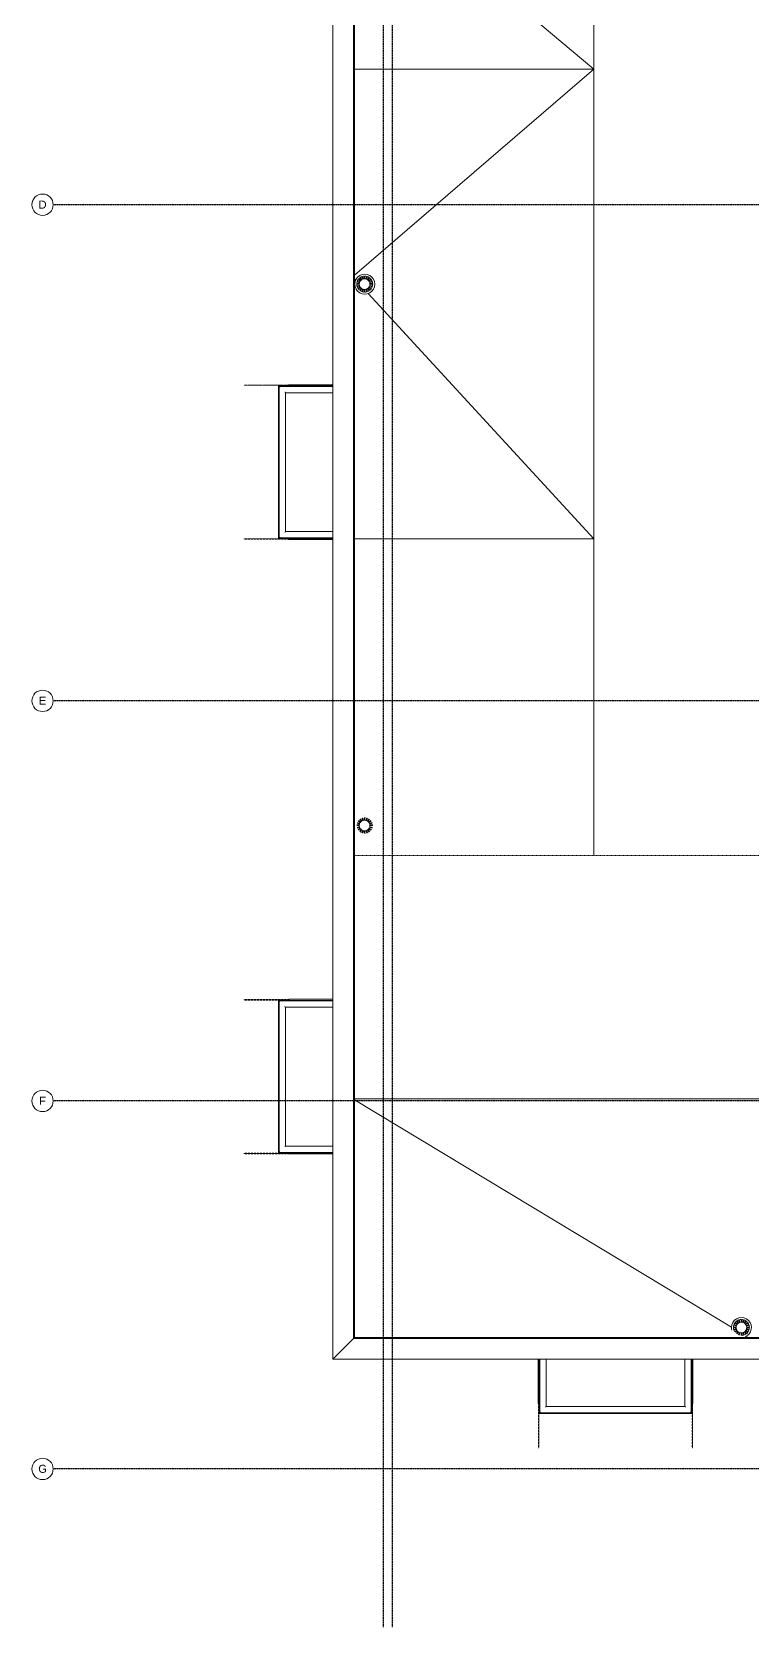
# Model space of a CAD drawing. Header units: inches. Extents: x -4093 to -1777, y 9773 to 12264.
# Drawn here: x -4093 to -3553, y 9773 to 10969 of the extents above; entities that cross this region are included whole.
import ezdxf

# ---------------------------------------------------------------- set-up
doc = ezdxf.new("R2010")
doc.units = ezdxf.units.IN
doc.header["$MEASUREMENT"] = 0
for name, pattern in [('Center 1_4_', [0.53125, 0.25, -0.09375, 0.09375, -0.09375]), ('Dash 1_16_', [0.125, 0.0625, -0.0625]), ('Grid Line 1_2_', [0.875, 0.5, -0.125, 0.125, -0.125]), ('Hidden 1_8_', [0.1875, 0.125, -0.0625])]:
    doc.linetypes.add(name, pattern=pattern)
for name, color, linetype, lineweight in [('0-1', 7, 'Continuous', 5), ('0-3', 165, 'Continuous', 5), ('A-DETL-CNTR', 5, 'Center 1_4_', 9), ('A-DETL-HDLN', 90, 'Hidden 1_8_', 9), ('A-FLOR-3', 192, 'Continuous', 9), ('A-FLOR-HRAL', 11, 'Continuous', 9), ('A-ROOF', 132, 'Continuous', 18), ('A-ROOF-1', 7, 'Dash 1_16_', 9), ('A-ROOF-2', 132, 'Continuous', 9), ('A-WALL-1', 113, 'Continuous', 9), ('M-EQPM', 50, 'Continuous', 9), ('S-BEAM', 12, 'Continuous', 9), ('S-GRID-1', 1, 'Grid Line 1_2_', 30), ('S-GRID-IDEN', 1, 'Continuous', 9), ('S-GRID-IDEN-1', 147, 'Continuous', 9)]:
    doc.layers.add(name, color=color, linetype=linetype, lineweight=lineweight)
doc.styles.add('Arial_1', font='arial.ttf', dxfattribs={"height": 6})

# ---------------------------------------------------------------- blocks, each defined once
blk = doc.blocks.new('Grid - Grid Head - Circle-1738874-BACKGROUND - ROOF PLAN')
at = {"layer": 'S-GRID-IDEN-1'}
for start, end in [(360, 180), (180, 360)]:
    blk.add_arc((0, 0), 0.25, start, end, dxfattribs=at)
blk = doc.blocks.new('CTR - 1st Phase - Structure_rvt-1-BACKGROUND - ROOF PLAN')
at = {"layer": 'S-GRID-1'}
for p, q in [((-3829.3, 9772.6), (-3829.3, 12247.5)), ((-3822.8, 9772.6), (-3822.8, 12247.5)), ((-1777.2, 10839.2), (-4077, 10839.2)), ((-1777.2, 10467.2), (-4077, 10467.2)), ((-1777.2, 10167.2), (-4077, 10167.2)), ((-1777.2, 9891.2), (-4077, 9891.2))]:
    blk.add_line(p, q, dxfattribs=at)
at = {"layer": '0-3', "xscale": 31.99999999999999, "yscale": 31.99999999999999, "zscale": 31.99999999999999, "rotation": 89.99999999999987}
for p in [(-4085, 10839.2), (-4085, 10467.2), (-4085, 10167.2), (-4085, 9891.2)]:
    blk.add_blockref('Grid - Grid Head - Circle-1738874-BACKGROUND - ROOF PLAN', p, dxfattribs=at)
at = {"layer": 'S-GRID-IDEN', "char_height": 6, "attachment_point": 1, "style": 'Arial_1'}
for s, insert, width in [('D', (-4088, 10842.3), 7.373), ('E', (-4087.8, 10470.3), 6.767), ('F', (-4087.5, 10170.3), 6.262), ('G', (-4088.2, 9894.3), 7.979)]:
    blk.add_mtext(s, dxfattribs=dict(at, insert=insert, width=width))
blk = doc.blocks.new('Basic Wall _ EXT - FIBER CEMENT - SMALL - ___-2145935-BACKGROUND - ROOF PLAN')
at = {"layer": 'A-WALL-1'}
for p, q in [((-3867.3, 12125.2), (-3867.3, 9973.6)), ((-3851.8, 12109.7), (-3851.8, 9989.1)), ((-3851.6, 9989.3), (-3851.6, 12109.5)), ((-3851.1, 12109), (-3851.1, 9989.8)), ((-3851.8, 9989.1), (-3867.3, 9973.6)), ((-3851.1, 9989.8), (-3851.6, 9989.3))]:
    blk.add_line(p, q, dxfattribs=at)
at = {"layer": 'A-WALL-1', "flags": 128}
for points in [[(-3851.6, 9989.3), (-3851.6, 9989.3), (-3851.7, 9989.3), (-3851.7, 9989.2), (-3851.7, 9989.2), (-3851.8, 9989.1), (-3851.8, 9989.1)], [(-3851.6, 9989.3), (-3851.6, 9989.3), (-3851.6, 9989.3), (-3851.6, 9989.3)]]:
    blk.add_lwpolyline(points, dxfattribs=at)
blk = doc.blocks.new('Basic Wall _ EXT - FIBER CEMENT - SMALL - ___-2145937-BACKGROUND - ROOF PLAN')
at = {"layer": 'A-WALL-1'}
for p, q in [((-3867.3, 9973.6), (-3851.8, 9989.1)), ((-2076.8, 9989.1), (-3851.8, 9989.1)), ((-3851.6, 9989.3), (-3851.1, 9989.8)), ((-2077, 9989.3), (-3851.6, 9989.3)), ((-2077.5, 9989.8), (-3851.1, 9989.8)), ((-3867.3, 9973.6), (-2061.4, 9973.6))]:
    blk.add_line(p, q, dxfattribs=at)
at = {"layer": 'A-WALL-1', "flags": 128}
for points in [[(-3851.8, 9989.1), (-3851.8, 9989.1), (-3851.7, 9989.2), (-3851.7, 9989.2), (-3851.7, 9989.3), (-3851.6, 9989.3), (-3851.6, 9989.3)], [(-3851.6, 9989.3), (-3851.6, 9989.3), (-3851.6, 9989.3), (-3851.6, 9989.3)]]:
    blk.add_lwpolyline(points, dxfattribs=at)
blk = doc.blocks.new('22142613 - Roof Drains - Type A - 15_ Strainer - 8_ Drain-V4-BACKGROUND - ROOF PLAN')
at = {"layer": 'M-EQPM'}
for p, q in [((-3848.4, 11353.1), (-3847.2, 11352.3)), ((-3847.2, 11354.5), (-3846.3, 11353.3)), ((-3845.5, 11355.4), (-3845.1, 11353.9)), ((-3843.7, 11355.7), (-3843.7, 11354.2)), ((-3843.5, 11357.2), (-3843.5, 11357.2)), ((-3843.2, 11353.7), (-3843.5, 11353.7)), ((-3841.9, 11355.5), (-3842.4, 11354)), ((-3840.2, 11354.8), (-3841.2, 11353.5)), ((-3838.8, 11353.5), (-3840.2, 11352.6)), ((-3847.9, 11348.7), (-3849.3, 11348.2)), ((-3849.2, 11351.5), (-3847.8, 11351)), ((-3847.3, 11347.4), (-3848.5, 11346.5)), ((-3846.4, 11346.3), (-3847.3, 11345.1)), ((-3845.1, 11345.6), (-3845.6, 11344.1)), ((-3843.7, 11345.3), (-3843.7, 11343.8)), ((-3843.5, 11345.7), (-3843.2, 11345.7)), ((-3843.5, 11342.2), (-3843.5, 11342.2)), ((-3842.3, 11345.5), (-3841.8, 11344)), ((-3841.1, 11346.1), (-3840.1, 11344.8)), ((-3840.1, 11347.1), (-3838.7, 11346.1)), ((-3837.9, 11351.9), (-3839.5, 11351.4)), ((-3839.4, 11348.3), (-3837.8, 11347.8))]:
    blk.add_line(p, q, dxfattribs=at)
at = {"layer": 'M-EQPM', "flags": 128}
for points in [[(-3847.2, 11352.2), (-3847.8, 11352.7), (-3848.4, 11353.1)], [(-3848.1, 11353.5), (-3847.5, 11353.1), (-3846.9, 11352.6)], [(-3846.3, 11353.2), (-3846.7, 11353.9), (-3847.2, 11354.5)], [(-3846.8, 11354.8), (-3846.3, 11354.1), (-3845.9, 11353.5)], [(-3845.1, 11353.9), (-3845.3, 11354.6), (-3845.5, 11355.4)], [(-3845.1, 11355.5), (-3844.9, 11354.8), (-3844.7, 11354)], [(-3843.8, 11354.2), (-3843.8, 11355), (-3843.7, 11355.7)], [(-3843.2, 11355.7), (-3843.3, 11355), (-3843.3, 11354.2)], [(-3842.5, 11354), (-3842.2, 11354.8), (-3841.9, 11355.5)], [(-3841.4, 11355.4), (-3841.7, 11354.6), (-3842, 11353.9)], [(-3841.2, 11353.5), (-3840.7, 11354.1), (-3840.2, 11354.8)], [(-3839.8, 11354.5), (-3840.3, 11353.9), (-3840.8, 11353.2)], [(-3840.2, 11352.6), (-3839.5, 11353.1), (-3838.8, 11353.5)], [(-3838.5, 11353.1), (-3839.2, 11352.7), (-3839.9, 11352.2)], [(-3849.5, 11350.1), (-3848.7, 11350.1), (-3848, 11350.1)], [(-3848, 11349.6), (-3848.7, 11349.6), (-3849.5, 11349.6)], [(-3849.3, 11348.2), (-3848.6, 11348.5), (-3847.9, 11348.7)], [(-3847.8, 11351), (-3848.5, 11351.2), (-3849.2, 11351.5)], [(-3849.1, 11351.9), (-3848.4, 11351.7), (-3847.7, 11351.4)], [(-3847.7, 11348.2), (-3848.4, 11348), (-3849.1, 11347.8)], [(-3848.5, 11346.5), (-3847.9, 11347), (-3847.3, 11347.4)], [(-3847.1, 11347), (-3847.7, 11346.6), (-3848.2, 11346.1)], [(-3847.3, 11345.1), (-3846.8, 11345.7), (-3846.4, 11346.4)], [(-3846, 11346.1), (-3846.4, 11345.4), (-3846.9, 11344.8)], [(-3845.6, 11344.1), (-3845.4, 11344.9), (-3845.2, 11345.6)], [(-3844.7, 11345.5), (-3844.9, 11344.7), (-3845.1, 11344)], [(-3843.7, 11343.8), (-3843.8, 11344.5), (-3843.8, 11345.3)], [(-3843.3, 11345.3), (-3843.3, 11344.5), (-3843.2, 11343.8)], [(-3841.8, 11344), (-3842.1, 11344.7), (-3842.4, 11345.5)], [(-3841.9, 11345.6), (-3841.7, 11344.9), (-3841.4, 11344.1)], [(-3840.1, 11344.8), (-3840.6, 11345.4), (-3841.1, 11346.1)], [(-3840.7, 11346.4), (-3840.2, 11345.7), (-3839.7, 11345.1)], [(-3838.7, 11346.1), (-3839.4, 11346.6), (-3840.1, 11347)], [(-3839.8, 11347.4), (-3839.1, 11347), (-3838.4, 11346.5)], [(-3839.5, 11351.4), (-3838.7, 11351.7), (-3837.9, 11351.9)], [(-3837.8, 11347.8), (-3838.6, 11348), (-3839.4, 11348.2)], [(-3837.7, 11351.5), (-3838.5, 11351.2), (-3839.3, 11351)], [(-3839.3, 11348.7), (-3838.5, 11348.5), (-3837.7, 11348.2)], [(-3839.2, 11350.1), (-3838.3, 11350.1), (-3837.5, 11350.1)], [(-3837.5, 11349.6), (-3838.3, 11349.6), (-3839.2, 11349.6)]]:
    blk.add_lwpolyline(points, dxfattribs=at)
at = {"layer": 'M-EQPM'}
for centre, major_axis, start_param, end_param in [((-3843.5, 11349.7), (0, 7.5), 4.712389, 7.853982), ((-3843.5, 11349.7), (0, 6), 0.969431, 1.197636), ((-3843.5, 11349.7), (0, 6), 0.659298, 0.886064), ((-3843.6, 11349.7), (0, 4), 4.712389, 7.853982), ((-3843.6, 11349.7), (0, 4.43), 0.865964, 0.979022), ((-3843.5, 11349.7), (0, 6), 0.350212, 0.575936), ((-3843.6, 11349.7), (0, 4.43), 0.557275, 0.670323), ((-3843.5, 11349.7), (0, 6), 0.041679, 0.266854), ((-3843.6, 11349.7), (0, 4.43), 0.250007, 0.363046), ((-3843.6, 11349.7), (0, 4.43), 6.226668, 6.339703), ((-3843.5, 11349.7), (0, 6), 6.016332, 6.241507), ((-3843.6, 11349.7), (0, 4.43), 5.92014, 6.033179), ((-3843.5, 11349.7), (0, 6), 5.70725, 5.932973), ((-3843.6, 11349.7), (0, 4.43), 5.612862, 5.72591), ((-3843.6, 11349.7), (0, 4.43), 5.304163, 5.417221), ((-3843.5, 11349.7), (0, 6), 5.397121, 5.623888), ((-3843.5, 11349.7), (0, 6), 5.08555, 5.313754), ((-3843.5, 11349.7), (0, 7.5), 1.570796, 4.712389), ((-3843.5, 11349.7), (0, 6), 1.281005, 1.510903), ((-3843.5, 11349.7), (0, 6), 1.594274, 1.825954), ((-3843.5, 11349.7), (0, 6), 1.909324, 2.142701), ((-3843.5, 11349.7), (0, 6), 2.226068, 2.460891), ((-3843.6, 11349.7), (0, 4.43), 1.489558, 1.570796), ((-3843.6, 11349.7), (0, 4.43), 1.570796, 1.602628), ((-3843.6, 11349.7), (0, 4.43), 1.804928, 1.917995), ((-3843.6, 11349.7), (0, 4.43), 1.176609, 1.289676), ((-3843.6, 11349.7), (0, 4), 1.570796, 4.712389), ((-3843.6, 11349.7), (0, 4.43), 2.122601, 2.235659), ((-3843.5, 11349.7), (0, 6), 2.544253, 2.780128), ((-3843.6, 11349.7), (0, 4.43), 2.442231, 2.555278), ((-3843.6, 11349.7), (0, 4.43), 2.763281, 2.87632), ((-3843.5, 11349.7), (0, 6), 2.863487, 3.099914), ((-3843.6, 11349.7), (0, 4.43), 3.085075, 3.19811), ((-3843.5, 11349.7), (0, 6), 3.183271, 3.419699), ((-3843.6, 11349.7), (0, 4.43), 3.406866, 3.519904), ((-3843.5, 11349.7), (0, 6), 3.503058, 3.738932), ((-3843.6, 11349.7), (0, 4.43), 3.727907, 3.840954), ((-3843.6, 11349.7), (0, 4.43), 4.047526, 4.160584), ((-3843.5, 11349.7), (0, 6), 3.822294, 4.057117), ((-3843.6, 11349.7), (0, 4.43), 4.993509, 5.106576), ((-3843.6, 11349.7), (0, 4.43), 4.365191, 4.478257), ((-3843.6, 11349.7), (0, 4.43), 4.712389, 4.793628), ((-3843.6, 11349.7), (0, 4.43), 4.680558, 4.712389), ((-3843.5, 11349.7), (0, 6), 4.140484, 4.373861), ((-3843.5, 11349.7), (0, 6), 4.772282, 5.00218), ((-3843.5, 11349.7), (0, 6), 4.457231, 4.688911)]:
    blk.add_ellipse(centre, major_axis=major_axis, ratio=0.999783, start_param=start_param, end_param=end_param, dxfattribs=at)
blk = doc.blocks.new('22142613 - Roof Drains - Type A - 15_ Strainer - 8_ Drain-V5-BACKGROUND - ROOF PLAN')
at = {"layer": 'M-EQPM'}
for p, q in [((-3843.5, 10381.2), (-3843.5, 10381.2)), ((-3843.2, 10377.7), (-3843.5, 10377.7)), ((-3843.5, 10369.7), (-3843.2, 10369.7)), ((-3843.5, 10366.2), (-3843.5, 10366.2))]:
    blk.add_line(p, q, dxfattribs=at)
at = {"layer": 'M-EQPM', "flags": 128}
for points in [[(-3849.4, 10374.1), (-3848.7, 10374.1), (-3848, 10374.1)], [(-3848, 10373.6), (-3848.7, 10373.6), (-3849.4, 10373.6)], [(-3847.8, 10375), (-3848.5, 10375.2), (-3849.2, 10375.4)], [(-3849.2, 10372.2), (-3848.6, 10372.5), (-3847.9, 10372.7)], [(-3847.7, 10372.2), (-3848.4, 10372), (-3849.1, 10371.8)], [(-3849, 10375.9), (-3848.4, 10375.7), (-3847.7, 10375.4)], [(-3848.5, 10370.5), (-3847.9, 10371), (-3847.3, 10371.4)], [(-3847.2, 10376.2), (-3847.8, 10376.7), (-3848.4, 10377.1)], [(-3848.1, 10377.5), (-3847.5, 10377.1), (-3846.9, 10376.6)], [(-3846.3, 10377.2), (-3846.7, 10377.9), (-3847.1, 10378.4)], [(-3846.7, 10378.7), (-3846.3, 10378.1), (-3845.9, 10377.5)], [(-3845.1, 10377.9), (-3845.3, 10378.6), (-3845.5, 10379.3)], [(-3845.1, 10379.5), (-3844.9, 10378.8), (-3844.7, 10378)], [(-3843.8, 10378.2), (-3843.8, 10379), (-3843.7, 10379.7)], [(-3843.2, 10379.7), (-3843.3, 10379), (-3843.3, 10378.2)], [(-3842.5, 10378), (-3842.2, 10378.8), (-3841.9, 10379.5)], [(-3841.5, 10379.3), (-3841.7, 10378.6), (-3842, 10377.9)], [(-3841.2, 10377.5), (-3840.7, 10378.1), (-3840.3, 10378.7)], [(-3839.8, 10378.4), (-3840.3, 10377.9), (-3840.8, 10377.2)], [(-3840.2, 10376.6), (-3839.5, 10377.1), (-3838.9, 10377.5)], [(-3838.6, 10377.1), (-3839.2, 10376.7), (-3839.9, 10376.2)], [(-3839.8, 10371.4), (-3839.1, 10371), (-3838.5, 10370.5)], [(-3839.5, 10375.4), (-3838.7, 10375.7), (-3837.9, 10375.9)], [(-3837.9, 10371.8), (-3838.6, 10372), (-3839.4, 10372.2)], [(-3837.8, 10375.4), (-3838.5, 10375.2), (-3839.3, 10375)], [(-3839.3, 10372.7), (-3838.5, 10372.5), (-3837.7, 10372.2)], [(-3839.2, 10374.1), (-3838.3, 10374.1), (-3837.5, 10374.1)], [(-3837.5, 10373.6), (-3838.3, 10373.6), (-3839.2, 10373.6)], [(-3847.1, 10371), (-3847.7, 10370.6), (-3848.2, 10370.1)], [(-3847.2, 10369.1), (-3846.8, 10369.7), (-3846.4, 10370.4)], [(-3846, 10370.1), (-3846.4, 10369.4), (-3846.8, 10368.8)], [(-3845.6, 10368.2), (-3845.4, 10368.9), (-3845.2, 10369.6)], [(-3844.7, 10369.5), (-3844.9, 10368.7), (-3845.1, 10368)], [(-3843.7, 10367.8), (-3843.8, 10368.5), (-3843.8, 10369.3)], [(-3843.3, 10369.3), (-3843.3, 10368.5), (-3843.2, 10367.8)], [(-3841.8, 10368), (-3842.1, 10368.7), (-3842.4, 10369.5)], [(-3841.9, 10369.6), (-3841.7, 10368.9), (-3841.4, 10368.2)], [(-3840.1, 10368.8), (-3840.6, 10369.4), (-3841.1, 10370.1)], [(-3840.7, 10370.4), (-3840.2, 10369.7), (-3839.7, 10369.1)], [(-3838.8, 10370.1), (-3839.4, 10370.6), (-3840.1, 10371)]]:
    blk.add_lwpolyline(points, dxfattribs=at)
at = {"layer": 'M-EQPM'}
for major_axis, start_param, end_param in [((0, 4.43), 1.489558, 1.570796), ((0, 4.43), 1.570796, 1.602628), ((0, 4.43), 1.804928, 1.917995), ((0, 4.43), 1.176609, 1.289676), ((0, 4), 4.712389, 7.853982), ((0, 4), 1.570796, 4.712389), ((0, 4.43), 2.122601, 2.235659), ((0, 4.43), 0.865964, 0.979022), ((0, 4.43), 0.557275, 0.670323), ((0, 4.43), 0.250007, 0.363046), ((0, 4.43), 6.226668, 6.339703), ((0, 4.43), 5.92014, 6.033179), ((0, 4.43), 5.612862, 5.72591), ((0, 4.43), 5.304163, 5.417221), ((0, 4.43), 4.047526, 4.160584), ((0, 4.43), 4.993509, 5.106576), ((0, 4.43), 4.365191, 4.478257), ((0, 4.43), 4.712389, 4.793628), ((0, 4.43), 4.680558, 4.712389), ((0, 4.43), 2.442231, 2.555278), ((0, 4.43), 2.763281, 2.87632), ((0, 4.43), 3.085075, 3.19811), ((0, 4.43), 3.406866, 3.519904), ((0, 4.43), 3.727907, 3.840954)]:
    blk.add_ellipse((-3843.6, 10373.7), major_axis=major_axis, ratio=0.999783, start_param=start_param, end_param=end_param, dxfattribs=at)
blk = doc.blocks.new('22142613 - Roof Drains - Type A - 15_ Strainer - 8_ Drain-V6-BACKGROUND - ROOF PLAN')
at = {"layer": 'M-EQPM'}
for p, q in [((-3566.1, 10000.7), (-3564.8, 9999.8)), ((-3564.8, 10002.1), (-3563.9, 10000.7)), ((-3563.2, 10003), (-3562.7, 10001.4)), ((-3559.6, 10001.4), (-3559.1, 10003)), ((-3558.5, 10000.7), (-3557.5, 10002.1)), ((-3557.5, 9999.8), (-3556.2, 10000.7)), ((-3568.7, 9997.3), (-3568.7, 9997.3)), ((-3567.2, 9997.2), (-3565.6, 9997.2)), ((-3566.9, 9999), (-3565.4, 9998.5)), ((-3566.8, 9995.3), (-3565.4, 9995.8)), ((-3565.5, 9994), (-3564.7, 9994.6)), ((-3565.2, 9997.6), (-3565.2, 9997.3)), ((-3563.9, 9993.2), (-3563.7, 9993.6)), ((-3562.5, 9992.5), (-3562.4, 9993)), ((-3560, 9993), (-3559.5, 9991.6)), ((-3558.7, 9993.6), (-3557.8, 9992.4)), ((-3557.6, 9994.6), (-3556.4, 9993.7)), ((-3557.2, 9997.3), (-3557.2, 9997.6)), ((-3557, 9995.8), (-3555.5, 9995.3)), ((-3556.9, 9998.5), (-3555.4, 9999)), ((-3556.7, 9997.2), (-3555.2, 9997.2)), ((-3553.7, 9997.3), (-3553.7, 9997.3))]:
    blk.add_line(p, q, dxfattribs=at)
at = {"layer": 'M-EQPM', "flags": 128}
for points in [[(-3564.8, 9999.7), (-3565.5, 10000.2), (-3566.1, 10000.7)], [(-3565.8, 10001.1), (-3565.2, 10000.6), (-3564.5, 10000.1)], [(-3563.9, 10000.7), (-3564.4, 10001.4), (-3564.8, 10002.1)], [(-3564.4, 10002.4), (-3564, 10001.7), (-3563.5, 10001)], [(-3562.7, 10001.4), (-3563, 10002.2), (-3563.2, 10003)], [(-3562.8, 10003.1), (-3562.5, 10002.3), (-3562.3, 10001.5)], [(-3561.4, 10001.7), (-3561.4, 10002.5), (-3561.4, 10003.3)], [(-3560.9, 10003.3), (-3560.9, 10002.5), (-3560.9, 10001.7)], [(-3560.1, 10001.5), (-3559.8, 10002.3), (-3559.6, 10003.1)], [(-3559.1, 10003), (-3559.4, 10002.2), (-3559.6, 10001.4)], [(-3558.8, 10001), (-3558.4, 10001.7), (-3557.9, 10002.4)], [(-3557.5, 10002.1), (-3558, 10001.4), (-3558.4, 10000.7)], [(-3557.8, 10000.1), (-3557.2, 10000.6), (-3556.5, 10001.1)], [(-3556.2, 10000.7), (-3556.9, 10000.2), (-3557.5, 9999.7)], [(-3567.2, 9997.7), (-3566.4, 9997.6), (-3565.6, 9997.6)], [(-3565.6, 9997.1), (-3566.4, 9997.1), (-3567.2, 9997.2)], [(-3567, 9995.8), (-3566.2, 9996), (-3565.5, 9996.2)], [(-3565.4, 9998.5), (-3566.2, 9998.7), (-3566.9, 9999)], [(-3566.8, 9999.5), (-3566, 9999.2), (-3565.3, 9998.9)], [(-3565.3, 9995.7), (-3566.1, 9995.5), (-3566.8, 9995.3)], [(-3566.2, 9994.1), (-3565.6, 9994.5), (-3564.9, 9994.9)], [(-3564.7, 9994.5), (-3565.3, 9994.1), (-3565.9, 9993.7)], [(-3564.9, 9992.7), (-3564.5, 9993.3), (-3564, 9993.8)], [(-3563.6, 9993.5), (-3564.1, 9993), (-3564.5, 9992.4)], [(-3563.3, 9991.7), (-3563.1, 9992.4), (-3562.8, 9993.1)], [(-3562.3, 9993), (-3562.6, 9992.3), (-3562.8, 9991.6)], [(-3561.4, 9991.3), (-3561.4, 9992.1), (-3561.4, 9992.8)], [(-3560.9, 9992.8), (-3560.9, 9992.1), (-3560.9, 9991.3)], [(-3559.5, 9991.6), (-3559.8, 9992.3), (-3560, 9993)], [(-3559.5, 9993.1), (-3559.3, 9992.4), (-3559.1, 9991.7)], [(-3557.8, 9992.4), (-3558.3, 9993), (-3558.7, 9993.5)], [(-3558.3, 9993.8), (-3557.9, 9993.3), (-3557.4, 9992.7)], [(-3556.4, 9993.7), (-3557.1, 9994.1), (-3557.7, 9994.5)], [(-3557.4, 9994.9), (-3556.8, 9994.5), (-3556.1, 9994.1)], [(-3557.1, 9998.9), (-3556.3, 9999.2), (-3555.6, 9999.5)], [(-3555.5, 9995.3), (-3556.3, 9995.5), (-3557, 9995.7)], [(-3555.4, 9999), (-3556.2, 9998.7), (-3556.9, 9998.5)], [(-3556.9, 9996.2), (-3556.1, 9996), (-3555.4, 9995.8)], [(-3556.8, 9997.6), (-3556, 9997.6), (-3555.2, 9997.7)], [(-3555.2, 9997.2), (-3556, 9997.1), (-3556.8, 9997.1)]]:
    blk.add_lwpolyline(points, dxfattribs=at)
at = {"layer": 'M-EQPM'}
for centre, major_axis, start_param, end_param in [((-3561.2, 9997.3), (7.5, 0), 0, 3.141593), ((-3561.2, 9997.3), (6, 0), 2.540227, 2.768432), ((-3561.2, 9997.3), (6, 0), 2.230094, 2.456861), ((-3561.2, 9997.2), (4, 0), 0, 3.141593), ((-3561.2, 9997.3), (6, 0), 1.921009, 2.146732), ((-3561.2, 9997.2), (4.43, 0), 2.128072, 2.241119), ((-3561.2, 9997.3), (6, 0), 1.612475, 1.83765), ((-3561.2, 9997.2), (4.43, 0), 1.820803, 1.933842), ((-3561.2, 9997.2), (4.43, 0), 1.514279, 1.627314), ((-3561.2, 9997.3), (6, 0), 1.303943, 1.529118), ((-3561.2, 9997.2), (4.43, 0), 1.207751, 1.32079), ((-3561.2, 9997.3), (6, 0), 0.994861, 1.220584), ((-3561.2, 9997.2), (4.43, 0), 0.900473, 1.013521), ((-3561.2, 9997.3), (6, 0), 0.684732, 0.911499), ((-3561.2, 9997.3), (6, 0), 0.373161, 0.601365), ((-3561.2, 9997.3), (7.5, 0), 3.141593, 3.408941), ((-3561.2, 9997.3), (6, 0), 2.851802, 3.081699), ((-3561.2, 9997.3), (6, 0), 3.16507, 3.39675), ((-3561.2, 9997.3), (6, 0), 3.48012, 3.653352), ((-3561.2, 9997.2), (4.43, 0), 3.060354, 3.141593), ((-3561.2, 9997.2), (4.43, 0), 3.141593, 3.173424), ((-3561.2, 9997.2), (4.43, 0), 3.375724, 3.488791), ((-3561.2, 9997.2), (4.43, 0), 2.747406, 2.860472), ((-3561.2, 9997.2), (4, 0), 3.141593, 6.283185), ((-3561.2, 9997.2), (4.43, 0), 3.693397, 3.806455), ((-3561.2, 9997.2), (4.43, 0), 2.43676, 2.549818), ((-3561.2, 9997.2), (4.43, 0), 4.013027, 4.126075), ((-3561.2, 9997.2), (4.43, 0), 4.334077, 4.447116), ((-3561.2, 9997.2), (4.43, 0), 4.655871, 4.768907), ((-3561.2, 9997.3), (6, 0), 4.872281, 4.990495), ((-3561.2, 9997.2), (4.43, 0), 4.977662, 5.090701), ((-3561.2, 9997.3), (6, 0), 5.073854, 5.309728), ((-3561.2, 9997.2), (4.43, 0), 5.298703, 5.411751), ((-3561.2, 9997.3), (7.5, 0), 5.117003, 6.283185), ((-3561.2, 9997.2), (4.43, 0), 0.591774, 0.704832), ((-3561.2, 9997.2), (4.43, 0), 5.618323, 5.731381), ((-3561.2, 9997.3), (6, 0), 5.393091, 5.627914), ((-3561.2, 9997.2), (4.43, 0), 0.28112, 0.394187), ((-3561.2, 9997.2), (4.43, 0), 5.935987, 6.049054), ((-3561.2, 9997.2), (4.43, 0), 0, 0.081239), ((-3561.2, 9997.2), (4.43, 0), 6.251354, 6.283185), ((-3561.2, 9997.3), (6, 0), 5.71128, 5.944658), ((-3561.2, 9997.3), (6, 0), 0.059893, 0.289791), ((-3561.2, 9997.3), (6, 0), 6.028028, 6.259707)]:
    blk.add_ellipse(centre, major_axis=major_axis, ratio=0.999783, start_param=start_param, end_param=end_param, dxfattribs=at)
blk = doc.blocks.new('Railing - Railing-3415208-BACKGROUND - ROOF PLAN')
at = {"layer": 'A-FLOR-HRAL'}
for p, q in [((-3867.3, 10703), (-3907.6, 10703)), ((-3907.6, 10703), (-3907.6, 10589.4)), ((-3902.9, 10698.2), (-3867.3, 10698.2)), ((-3902.9, 10594.1), (-3902.9, 10698.2)), ((-3907.6, 10589.4), (-3867.3, 10589.4)), ((-3867.3, 10594.1), (-3902.9, 10594.1))]:
    blk.add_line(p, q, dxfattribs=at)
for points, knots in [([(-3907.6, 10703), (-3907.6, 10703), (-3907.6, 10703), (-3907.6, 10702.9), (-3907.5, 10702.9), (-3907.5, 10702.9), (-3907.5, 10702.8), (-3907.4, 10702.8), (-3907.4, 10702.8), (-3907.4, 10702.7), (-3907.3, 10702.7), (-3907.3, 10702.7), (-3907.2, 10702.6), (-3907.2, 10702.5), (-3907.1, 10702.5)], [0, 0, 0, 0, 0.166667, 0.25, 0.333333, 0.416667, 0.458333, 0.5, 0.583333, 0.666667, 0.708333, 0.75, 0.833333, 1, 1, 1, 1]), ([(-3903.3, 10698.7), (-3903.3, 10698.7), (-3903.2, 10698.6), (-3903.2, 10698.5), (-3903.1, 10698.5), (-3903.1, 10698.4), (-3903, 10698.4), (-3903, 10698.4), (-3903, 10698.4), (-3903, 10698.3), (-3902.9, 10698.3), (-3902.9, 10698.3), (-3902.9, 10698.2), (-3902.9, 10698.2), (-3902.9, 10698.2)], [0, 0, 0, 0, 0.166667, 0.25, 0.333333, 0.375, 0.416667, 0.5, 0.541667, 0.583333, 0.666667, 0.75, 0.833333, 1, 1, 1, 1]), ([(-3907.6, 10589.4), (-3907.6, 10589.4), (-3907.6, 10589.4), (-3907.6, 10589.4), (-3907.5, 10589.5), (-3907.5, 10589.5), (-3907.5, 10589.5), (-3907.4, 10589.6), (-3907.4, 10589.6), (-3907.4, 10589.6), (-3907.3, 10589.7), (-3907.3, 10589.7), (-3907.2, 10589.8), (-3907.2, 10589.8), (-3907.1, 10589.9)], [0, 0, 0, 0, 0.166667, 0.25, 0.333333, 0.416667, 0.458333, 0.5, 0.583333, 0.666667, 0.708333, 0.75, 0.833333, 1, 1, 1, 1]), ([(-3903.3, 10593.7), (-3903.3, 10593.7), (-3903.2, 10593.8), (-3903.2, 10593.8), (-3903.1, 10593.9), (-3903.1, 10593.9), (-3903, 10594), (-3903, 10594), (-3903, 10594), (-3903, 10594), (-3902.9, 10594.1), (-3902.9, 10594.1), (-3902.9, 10594.1), (-3902.9, 10594.1), (-3902.9, 10594.1)], [0, 0, 0, 0, 0.166667, 0.25, 0.333333, 0.375, 0.416667, 0.5, 0.541667, 0.583333, 0.666667, 0.75, 0.833333, 1, 1, 1, 1])]:
    blk.add_open_spline(points, degree=3, knots=knots, dxfattribs=at)
blk = doc.blocks.new('Walls 38 - Walls 1-3380290-BACKGROUND - ROOF PLAN')
at = {"layer": 'S-BEAM'}
for p, q in [((-3867.3, 10704.2), (-3900.3, 10704.2)), ((-3900.3, 10703.4), (-3867.3, 10703.4))]:
    blk.add_line(p, q, dxfattribs=at)
blk.add_ellipse((-3900.3, 10703.8), major_axis=(0, 0.375), ratio=0.93544, start_param=0, end_param=2.081897, dxfattribs=at)
blk = doc.blocks.new('Walls 42 - Walls 1-3380299-BACKGROUND - ROOF PLAN')
at = {"layer": 'S-BEAM'}
for p, q in [((-3867.3, 10589), (-3900.3, 10589)), ((-3900.3, 10588.2), (-3867.3, 10588.2))]:
    blk.add_line(p, q, dxfattribs=at)
blk.add_ellipse((-3900.3, 10588.6), major_axis=(0, 0.375), ratio=0.93544, start_param=1.047198, end_param=3.141593, dxfattribs=at)
blk = doc.blocks.new('Railing - Railing-3415211-BACKGROUND - ROOF PLAN')
at = {"layer": 'A-FLOR-HRAL'}
for p, q in [((-3867.3, 10242.2), (-3907.6, 10242.2)), ((-3907.6, 10242.2), (-3907.6, 10128.6)), ((-3902.9, 10237.4), (-3867.3, 10237.4)), ((-3902.9, 10133.3), (-3902.9, 10237.4)), ((-3867.3, 10133.3), (-3902.9, 10133.3)), ((-3907.6, 10128.6), (-3867.3, 10128.6))]:
    blk.add_line(p, q, dxfattribs=at)
for points, knots in [([(-3907.6, 10242.2), (-3907.6, 10242.2), (-3907.6, 10242.2), (-3907.6, 10242.1), (-3907.5, 10242.1), (-3907.5, 10242.1), (-3907.5, 10242), (-3907.4, 10242), (-3907.4, 10242), (-3907.4, 10241.9), (-3907.3, 10241.9), (-3907.3, 10241.9), (-3907.2, 10241.8), (-3907.2, 10241.7), (-3907.1, 10241.7)], [0, 0, 0, 0, 0.166667, 0.25, 0.333333, 0.416667, 0.458333, 0.5, 0.583333, 0.666667, 0.708333, 0.75, 0.833333, 1, 1, 1, 1]), ([(-3903.3, 10237.9), (-3903.3, 10237.9), (-3903.2, 10237.8), (-3903.2, 10237.7), (-3903.1, 10237.7), (-3903.1, 10237.6), (-3903, 10237.6), (-3903, 10237.6), (-3903, 10237.6), (-3903, 10237.5), (-3902.9, 10237.5), (-3902.9, 10237.5), (-3902.9, 10237.4), (-3902.9, 10237.4), (-3902.9, 10237.4)], [0, 0, 0, 0, 0.166667, 0.25, 0.333333, 0.375, 0.416667, 0.5, 0.541667, 0.583333, 0.666667, 0.75, 0.833333, 1, 1, 1, 1]), ([(-3903.3, 10132.9), (-3903.3, 10132.9), (-3903.2, 10133), (-3903.2, 10133), (-3903.1, 10133.1), (-3903.1, 10133.1), (-3903, 10133.2), (-3903, 10133.2), (-3903, 10133.2), (-3903, 10133.2), (-3902.9, 10133.3), (-3902.9, 10133.3), (-3902.9, 10133.3), (-3902.9, 10133.3), (-3902.9, 10133.3)], [0, 0, 0, 0, 0.166667, 0.25, 0.333333, 0.375, 0.416667, 0.5, 0.541667, 0.583333, 0.666667, 0.75, 0.833333, 1, 1, 1, 1]), ([(-3907.6, 10128.6), (-3907.6, 10128.6), (-3907.6, 10128.6), (-3907.6, 10128.6), (-3907.5, 10128.7), (-3907.5, 10128.7), (-3907.5, 10128.7), (-3907.4, 10128.8), (-3907.4, 10128.8), (-3907.4, 10128.8), (-3907.3, 10128.9), (-3907.3, 10128.9), (-3907.2, 10129), (-3907.2, 10129), (-3907.1, 10129.1)], [0, 0, 0, 0, 0.166667, 0.25, 0.333333, 0.416667, 0.458333, 0.5, 0.583333, 0.666667, 0.708333, 0.75, 0.833333, 1, 1, 1, 1])]:
    blk.add_open_spline(points, degree=3, knots=knots, dxfattribs=at)
blk = doc.blocks.new('Walls 45 - Walls 1-3380456-BACKGROUND - ROOF PLAN')
at = {"layer": 'S-BEAM'}
for p, q in [((-3867.3, 10243.4), (-3900.3, 10243.4)), ((-3900.3, 10242.6), (-3867.3, 10242.6))]:
    blk.add_line(p, q, dxfattribs=at)
blk.add_ellipse((-3900.3, 10243), major_axis=(0, 0.375), ratio=0.93544, start_param=0, end_param=2.081897, dxfattribs=at)
blk = doc.blocks.new('Walls 46 - Walls 1-3380465-BACKGROUND - ROOF PLAN')
at = {"layer": 'S-BEAM'}
for p, q in [((-3867.3, 10128.2), (-3900.3, 10128.2)), ((-3900.3, 10127.4), (-3867.3, 10127.4))]:
    blk.add_line(p, q, dxfattribs=at)
blk.add_ellipse((-3900.3, 10127.8), major_axis=(0, 0.375), ratio=0.93544, start_param=1.047198, end_param=3.141593, dxfattribs=at)
blk = doc.blocks.new('Railing - Railing-3415214-BACKGROUND - ROOF PLAN')
at = {"layer": 'A-FLOR-HRAL'}
for p, q in [((-3712.3, 9973.6), (-3712.3, 9933.3)), ((-3707.6, 9938.1), (-3707.6, 9973.6)), ((-3603.5, 9973.6), (-3603.5, 9938.1)), ((-3598.7, 9933.3), (-3598.7, 9973.6)), ((-3712.3, 9933.3), (-3598.7, 9933.3)), ((-3603.5, 9938.1), (-3707.6, 9938.1))]:
    blk.add_line(p, q, dxfattribs=at)
for points, knots in [([(-3712.3, 9933.3), (-3712.3, 9933.3), (-3712.3, 9933.3), (-3712.3, 9933.4), (-3712.2, 9933.4), (-3712.2, 9933.4), (-3712.2, 9933.4), (-3712.2, 9933.5), (-3712.1, 9933.5), (-3712.1, 9933.6), (-3712, 9933.6), (-3712, 9933.6), (-3711.9, 9933.7), (-3711.9, 9933.8), (-3711.8, 9933.8)], [0, 0, 0, 0, 0.166667, 0.25, 0.333333, 0.416667, 0.458333, 0.5, 0.583333, 0.666667, 0.708333, 0.75, 0.833333, 1, 1, 1, 1]), ([(-3708, 9937.6), (-3708, 9937.6), (-3707.9, 9937.7), (-3707.9, 9937.8), (-3707.8, 9937.8), (-3707.8, 9937.8), (-3707.7, 9937.9), (-3707.7, 9937.9), (-3707.7, 9937.9), (-3707.7, 9938), (-3707.6, 9938), (-3707.6, 9938), (-3707.6, 9938), (-3707.6, 9938.1), (-3707.6, 9938.1)], [0, 0, 0, 0, 0.166667, 0.25, 0.333333, 0.375, 0.416667, 0.5, 0.541667, 0.583333, 0.666667, 0.75, 0.833333, 1, 1, 1, 1]), ([(-3603, 9937.6), (-3603, 9937.6), (-3603.1, 9937.7), (-3603.2, 9937.8), (-3603.2, 9937.8), (-3603.3, 9937.8), (-3603.3, 9937.9), (-3603.3, 9937.9), (-3603.4, 9937.9), (-3603.4, 9938), (-3603.4, 9938), (-3603.4, 9938), (-3603.5, 9938), (-3603.5, 9938.1), (-3603.5, 9938.1)], [0, 0, 0, 0, 0.166667, 0.25, 0.333333, 0.375, 0.416667, 0.5, 0.541667, 0.583333, 0.666667, 0.75, 0.833333, 1, 1, 1, 1]), ([(-3598.7, 9933.3), (-3598.7, 9933.3), (-3598.8, 9933.3), (-3598.8, 9933.4), (-3598.8, 9933.4), (-3598.8, 9933.4), (-3598.9, 9933.4), (-3598.9, 9933.5), (-3598.9, 9933.5), (-3599, 9933.6), (-3599, 9933.6), (-3599, 9933.6), (-3599.1, 9933.7), (-3599.2, 9933.8), (-3599.2, 9933.8)], [0, 0, 0, 0, 0.166667, 0.25, 0.333333, 0.416667, 0.458333, 0.5, 0.583333, 0.666667, 0.708333, 0.75, 0.833333, 1, 1, 1, 1])]:
    blk.add_open_spline(points, degree=3, knots=knots, dxfattribs=at)
blk = doc.blocks.new('Walls 48 - Walls 1-3380701-BACKGROUND - ROOF PLAN')
at = {"layer": 'S-BEAM'}
for p, q in [((-3713.5, 9973.6), (-3713.5, 9940.6)), ((-3712.7, 9940.6), (-3712.7, 9973.6))]:
    blk.add_line(p, q, dxfattribs=at)
blk.add_ellipse((-3713.1, 9940.6), major_axis=(0.375, 0), ratio=0.93544, start_param=3.141593, end_param=5.223489, dxfattribs=at)
blk = doc.blocks.new('Walls 49 - Walls 1-3380710-BACKGROUND - ROOF PLAN')
at = {"layer": 'S-BEAM'}
for p, q in [((-3598.3, 9973.6), (-3598.3, 9940.6)), ((-3597.5, 9940.6), (-3597.5, 9973.6))]:
    blk.add_line(p, q, dxfattribs=at)
blk.add_ellipse((-3597.9, 9940.6), major_axis=(0.375, 0), ratio=0.93544, start_param=4.18879, end_param=6.283185, dxfattribs=at)

msp = doc.modelspace()

# ---------------------------------------------------------------- linework, layer by layer
at = {"layer": 'A-DETL-CNTR'}
for p, q in [((-3899.9, 10703.8), (-3934.1, 10703.8)), ((-3899.9, 10588.6), (-3934.1, 10588.6)), ((-3899.9, 10243), (-3934.1, 10243)), ((-3899.9, 10127.8), (-3934.1, 10127.8)), ((-3713.1, 9941), (-3713.1, 9906.8)), ((-3597.9, 9941), (-3597.9, 9906.8))]:
    msp.add_line(p, q, dxfattribs=at)
at = {"layer": 'A-DETL-HDLN'}
for p, q in [((-3899.8, 10704), (-3934.1, 10704)), ((-3899.8, 10588.4), (-3934.1, 10588.4)), ((-3899.8, 10243.2), (-3934.1, 10243.2)), ((-3899.8, 10242.8), (-3934.1, 10242.8)), ((-3899.8, 10128), (-3934.1, 10128)), ((-3899.8, 10127.6), (-3934.1, 10127.6)), ((-3713.3, 9941.1), (-3713.3, 9906.8)), ((-3598.1, 9941.1), (-3598.1, 9906.8))]:
    msp.add_line(p, q, dxfattribs=at)
at = {"layer": 'A-FLOR-3'}
for p, q in [((-3900.2, 10703.6), (-3908.2, 10703.6)), ((-3908.2, 10703.6), (-3908.2, 10588.8)), ((-3908.2, 10588.8), (-3900.2, 10588.8)), ((-3900.2, 10242.8), (-3908.2, 10242.8)), ((-3908.2, 10242.8), (-3908.2, 10128)), ((-3908.2, 10128), (-3900.2, 10128)), ((-3712.9, 9940.7), (-3712.9, 9932.7)), ((-3598.1, 9932.7), (-3598.1, 9940.7)), ((-3712.9, 9932.7), (-3598.1, 9932.7))]:
    msp.add_line(p, q, dxfattribs=at)
at = {"layer": 'A-ROOF'}
for p, q in [((-3840.8, 11082.7), (-3671.8, 10941)), ((-3851.1, 10786.4), (-3671.8, 10941)), ((-3671.8, 10941), (-3851.1, 10941)), ((-3851.1, 10783.7), (-3850.3, 10782.8)), ((-3841, 10772.7), (-3671.8, 10588.6)), ((-3671.8, 10588.6), (-3851.1, 10588.6)), ((-3568.7, 9997.5), (-3851.1, 10167.9)), ((-3555.9, 9989.8), (-3557.6, 9990.8))]:
    msp.add_line(p, q, dxfattribs=at)
at = {"layer": 'A-ROOF-1'}
msp.add_line((-3494.6, 10351.3), (-3851.1, 10351.3), dxfattribs=at)
at = {"layer": 'A-ROOF-2'}
for p, q in [((-3671.8, 11747.4), (-3671.8, 10351.3)), ((-3851.1, 10168.7), (-2077.5, 10168.7))]:
    msp.add_line(p, q, dxfattribs=at)

# ---------------------------------------------------------------- block references
at = {"layer": '0-1'}
msp.add_blockref('CTR - 1st Phase - Structure_rvt-1-BACKGROUND - ROOF PLAN', (0, 0), dxfattribs=at)
at = {"layer": 'A-FLOR-HRAL'}
for name in ['Railing - Railing-3415208-BACKGROUND - ROOF PLAN', 'Railing - Railing-3415211-BACKGROUND - ROOF PLAN', 'Railing - Railing-3415214-BACKGROUND - ROOF PLAN']:
    msp.add_blockref(name, (0, 0), dxfattribs=at)
at = {"layer": 'A-WALL-1'}
for name in ['Basic Wall _ EXT - FIBER CEMENT - SMALL - ___-2145935-BACKGROUND - ROOF PLAN', 'Basic Wall _ EXT - FIBER CEMENT - SMALL - ___-2145937-BACKGROUND - ROOF PLAN']:
    msp.add_blockref(name, (0, 0), dxfattribs=at)
at = {"layer": 'M-EQPM'}
for name, p in [('22142613 - Roof Drains - Type A - 15_ Strainer - 8_ Drain-V4-BACKGROUND - ROOF PLAN', (0, -570)), ('22142613 - Roof Drains - Type A - 15_ Strainer - 8_ Drain-V5-BACKGROUND - ROOF PLAN', (0, 0)), ('22142613 - Roof Drains - Type A - 15_ Strainer - 8_ Drain-V6-BACKGROUND - ROOF PLAN', (0, 0))]:
    msp.add_blockref(name, p, dxfattribs=at)
at = {"layer": 'S-BEAM'}
for name in ['Walls 38 - Walls 1-3380290-BACKGROUND - ROOF PLAN', 'Walls 42 - Walls 1-3380299-BACKGROUND - ROOF PLAN', 'Walls 45 - Walls 1-3380456-BACKGROUND - ROOF PLAN', 'Walls 46 - Walls 1-3380465-BACKGROUND - ROOF PLAN', 'Walls 48 - Walls 1-3380701-BACKGROUND - ROOF PLAN', 'Walls 49 - Walls 1-3380710-BACKGROUND - ROOF PLAN']:
    msp.add_blockref(name, (0, 0), dxfattribs=at)

doc.saveas('drawing.dxf')
